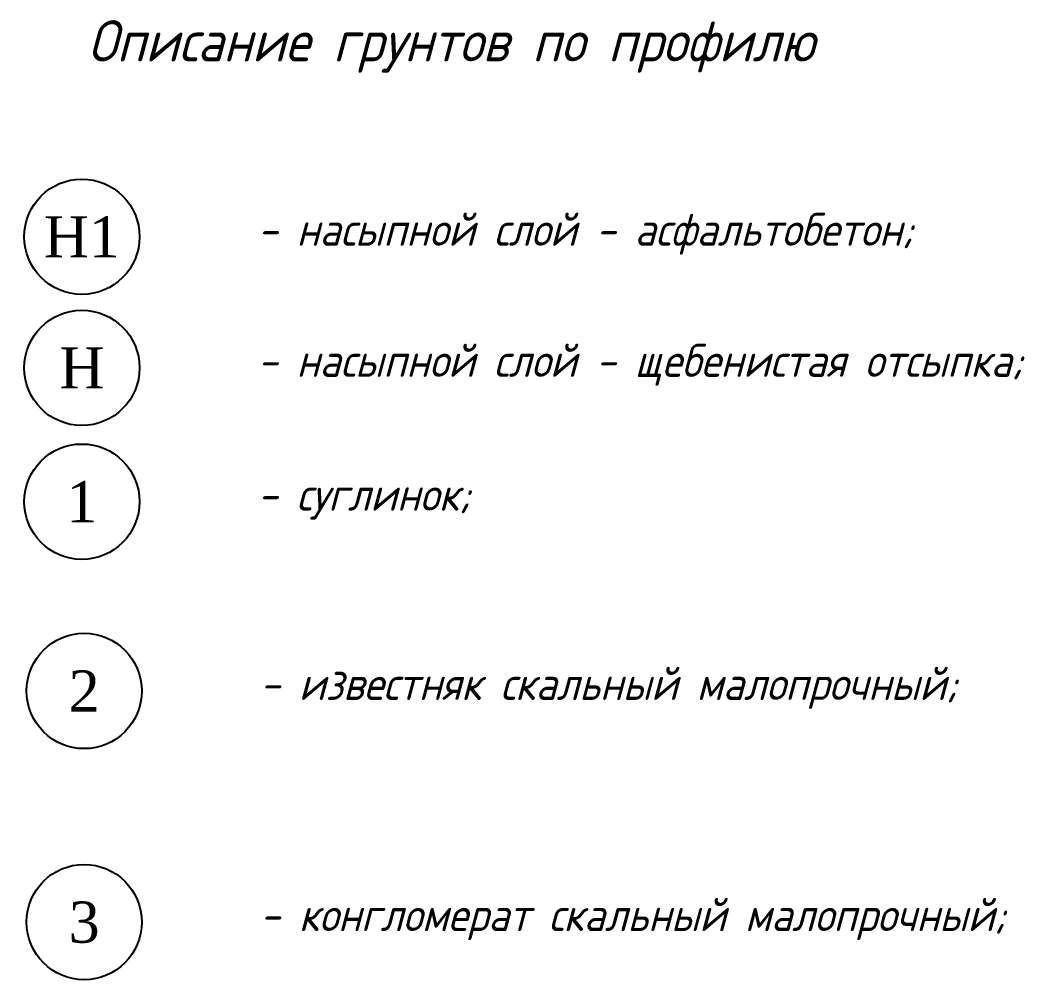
# Model space of a CAD drawing. Header units: millimetres. Extents: x 41756989 to 44740435, y 21258419 to 23626306.
# Drawn here: x 42071225 to 42101727, y 21861795 to 21891039 of the extents above; entities that cross this region are included whole.
import ezdxf
from ezdxf.enums import TextEntityAlignment as Align

# ---------------------------------------------------------------- set-up
doc = ezdxf.new("R2010")
doc.units = ezdxf.units.MM
doc.set_wipeout_variables(frame=1)
doc.layers.add('ГЛ_Разрез_СквМаска', color=6, linetype='Continuous')
doc.layers.add('ГЛ_Разрез_СлоиОбозначения', color=7, linetype='Continuous')
doc.styles.add('note', font='isocpeur.ttf', dxfattribs={"width": 0.9, "oblique": 15})
doc.styles.add('ГеологияРазрезОсь', font='times.ttf', dxfattribs={"height": 2.5})

# ---------------------------------------------------------------- blocks, each defined once
blk = doc.blocks.new('ГЛ_Разрез_СлоиОбозначения')
blk.add_wipeout([(3.75, 0), (3.611, 1.08), (3.105, 2.143), (2.297, 2.988), (1.449, 3.482), (0.58, 3.711), (0, 3.75), (-0.58, 3.711), (-1.449, 3.482), (-2.297, 2.988), (-3.105, 2.143), (-3.611, 1.08), (-3.75, 0), (-3.611, -1.08), (-3.105, -2.143), (-2.297, -2.988), (-1.449, -3.482), (-0.58, -3.711), (0, -3.75), (0.58, -3.711), (1.449, -3.482), (2.297, -2.988), (3.105, -2.143), (3.611, -1.08)]).dxf.layer = 'ГЛ_Разрез_СквМаска'
at = {"layer": 'ГЛ_Разрез_СлоиОбозначения'}
blk.add_circle((0, 0), 3.5, dxfattribs=at)
at = {"layer": 'ГЛ_Разрез_СлоиОбозначения', "style": 'ГеологияРазрезОсь'}
blk.add_attdef('НОМЕР', text='', height=2.5, dxfattribs=at).set_placement((0, 0), align=Align.MIDDLE_CENTER)

msp = doc.modelspace()

# ---------------------------------------------------------------- block references
at = {"xscale": 500, "yscale": 500, "zscale": 500}
for p, values in [((42073100.483, 21884464.601), {'НОМЕР': 'Н1'}), ((42073100.483, 21880487.077), {'НОМЕР': 'Н'}), ((42073099.681, 21876426.295), {'НОМЕР': '1'}), ((42073169.518, 21870682.867), {'НОМЕР': '2'}), ((42073169.518, 21863669.641), {'НОМЕР': '3'})]:
    msp.add_blockref('ГЛ_Разрез_СлоиОбозначения', p, dxfattribs=at).add_auto_attribs(values)

# ---------------------------------------------------------------- texts
at = {"attachment_point": 1, "style": 'note'}
for s, insert, char_height, width in [('\\pi-3750,l3750,t3750;Описание грунтов по профилю', (42073276.005, 21891033.96), 1250, 1162019.88636), ('- насыпной слой - асфальтобетон;', (42078429.949, 21885191.303), 1000, 24328.61196), ('- насыпной слой - щебенистая отсыпка;', (42078429.949, 21881213.779), 1000, 24328.61196), ('- суглинок;', (42078429.146, 21877152.997), 1000, 24328.61196), ('- известняк скальный малопрочный;', (42078498.983, 21871409.569), 1000, 24328.61196), ('- конгломерат скальный малопрочный;', (42078498.983, 21864396.343), 1000, 24328.61196)]:
    msp.add_mtext(s, dxfattribs=dict(at, insert=insert, char_height=char_height, width=width))

doc.saveas('drawing.dxf')
